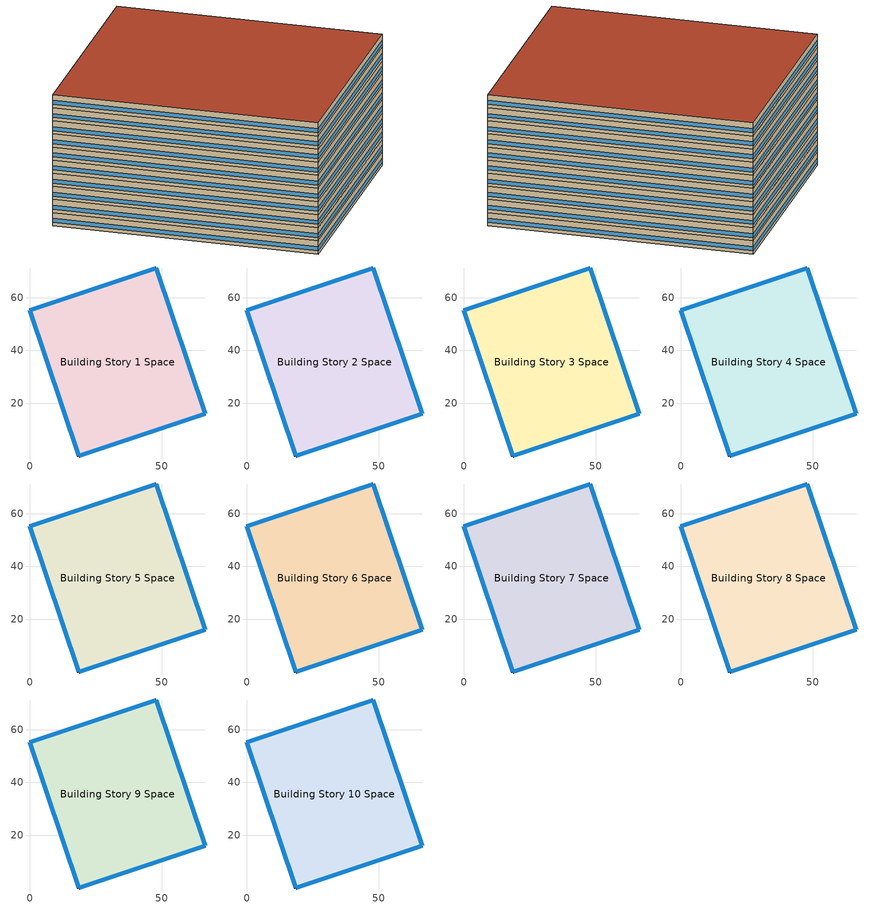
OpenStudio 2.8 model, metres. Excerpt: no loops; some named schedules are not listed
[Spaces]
Building Story 1 Space
 floor ground: 66.46,16.05 18.65,0 0,55.14 47.81,71.19 z0
 wall outside: 18.65,0 66.46,16.05 47.81,71.19 0,55.14 18.65,0 z0:3
 window: 0.01,55.12 18.64,0.02 / 18.67,0.01 66.43,16.04 / 47.78,71.19 0.02,55.15 / 66.45,16.08 47.82,71.17 z0.76:1.66
 ceiling adiabatic (LargeHotel Interior Ceiling): 47.81,71.19 0,55.14 18.65,0 66.46,16.05 z3
Building Story 2 Space
 floor adiabatic (Typical Insulated Carpeted 6in Slab Floor): 66.46,16.05 18.65,0 0,55.14 47.81,71.19 z3
 wall outside: 18.65,0 66.46,16.05 47.81,71.19 0,55.14 18.65,0 z3:6
 window: 47.78,71.19 0.02,55.15 / 66.45,16.08 47.82,71.17 / 0.01,55.12 18.64,0.02 / 18.67,0.01 66.43,16.04 z3.76:4.66
 ceiling adiabatic (LargeHotel Interior Ceiling): 47.81,71.19 0,55.14 18.65,0 66.46,16.05 z6
Building Story 3 Space
 floor adiabatic (Typical Insulated Carpeted 6in Slab Floor): 66.46,16.05 18.65,0 0,55.14 47.81,71.19 z6
 wall outside: 18.65,0 66.46,16.05 47.81,71.19 0,55.14 18.65,0 z6:9
 window: 47.78,71.19 0.02,55.15 / 18.67,0.01 66.43,16.04 / 66.45,16.08 47.82,71.17 / 0.01,55.12 18.64,0.02 z6.76:7.66
 ceiling adiabatic (LargeHotel Interior Ceiling): 47.81,71.19 0,55.14 18.65,0 66.46,16.05 z9
Building Story 4 Space
 floor adiabatic (Typical Insulated Carpeted 6in Slab Floor): 66.46,16.05 18.65,0 0,55.14 47.81,71.19 z9
 wall outside: 18.65,0 66.46,16.05 47.81,71.19 0,55.14 18.65,0 z9:12
 window: 0.01,55.12 18.64,0.02 / 66.45,16.08 47.82,71.17 / 18.67,0.01 66.43,16.04 / 47.78,71.19 0.02,55.15 z9.76:10.66
 ceiling adiabatic (Typical IEAD Roof R-15.87): 47.81,71.19 0,55.14 18.65,0 66.46,16.05 z12
Building Story 5 Space
 floor adiabatic (LargeHotel Interior Floor): 66.46,16.05 18.65,0 0,55.14 47.81,71.19 z12
 wall outside: 18.65,0 66.46,16.05 47.81,71.19 0,55.14 18.65,0 z12:15
 window: 18.67,0.01 66.43,16.04 / 66.45,16.08 47.82,71.17 / 0.01,55.12 18.64,0.02 / 47.78,71.19 0.02,55.15 z12.76:13.66
 ceiling adiabatic (LargeHotel Interior Ceiling): 47.81,71.19 0,55.14 18.65,0 66.46,16.05 z15
Building Story 6 Space
 floor adiabatic (Typical Insulated Carpeted 6in Slab Floor): 66.46,16.05 18.65,0 0,55.14 47.81,71.19 z15
 wall outside: 18.65,0 66.46,16.05 47.81,71.19 0,55.14 18.65,0 z15:18
 window: 18.67,0.01 66.43,16.04 / 47.78,71.19 0.02,55.15 / 66.45,16.08 47.82,71.17 / 0.01,55.12 18.64,0.02 z15.76:16.66
 ceiling adiabatic (LargeHotel Interior Ceiling): 47.81,71.19 0,55.14 18.65,0 66.46,16.05 z18
Building Story 7 Space
 floor adiabatic (Typical Insulated Carpeted 6in Slab Floor): 66.46,16.05 18.65,0 0,55.14 47.81,71.19 z18
 wall outside: 18.65,0 66.46,16.05 47.81,71.19 0,55.14 18.65,0 z18:21
 window: 47.78,71.19 0.02,55.15 / 18.67,0.01 66.43,16.04 / 0.01,55.12 18.64,0.02 / 66.45,16.08 47.82,71.17 z18.76:19.66
 ceiling adiabatic (Typical IEAD Roof R-15.87): 47.81,71.19 0,55.14 18.65,0 66.46,16.05 z21
Building Story 8 Space
 floor adiabatic (LargeHotel Interior Floor): 66.46,16.05 18.65,0 0,55.14 47.81,71.19 z21
 wall outside: 18.65,0 66.46,16.05 47.81,71.19 0,55.14 18.65,0 z21:24
 window: 47.78,71.19 0.02,55.15 / 0.01,55.12 18.64,0.02 / 66.45,16.08 47.82,71.17 / 18.67,0.01 66.43,16.04 z21.76:22.66
 roof outside: 47.81,71.19 0,55.14 18.65,0 66.46,16.05 z24
Building Story 9 Space
 floor adiabatic (LargeHotel Interior Floor): 66.46,16.05 18.65,0 0,55.14 47.81,71.19 z24
 wall outside: 18.65,0 66.46,16.05 47.81,71.19 0,55.14 18.65,0 z24:27
 window: 0.01,55.12 18.64,0.02 / 66.45,16.08 47.82,71.17 / 47.78,71.19 0.02,55.15 / 18.67,0.01 66.43,16.04 z24.76:25.66
 ceiling adiabatic (Typical IEAD Roof R-15.87): 47.81,71.19 0,55.14 18.65,0 66.46,16.05 z27
Building Story 10 Space
 floor adiabatic (LargeHotel Interior Floor): 66.46,16.05 18.65,0 0,55.14 47.81,71.19 z27
 wall outside: 18.65,0 66.46,16.05 47.81,71.19 0,55.14 18.65,0 z27:30
 window: 0.01,55.12 18.64,0.02 / 18.67,0.01 66.43,16.04 / 47.78,71.19 0.02,55.15 / 66.45,16.08 47.82,71.17 z27.76:28.66
 roof outside: 47.81,71.19 0,55.14 18.65,0 66.46,16.05 z30
shading: 18.65,0 66.46,16.05 / 66.46,16.05 47.81,71.19 / 47.81,71.19 0,55.14 / 0,55.14 18.65,0 z0:24; 47.81,71.19 0,55.14 18.65,0 66.46,16.05 z24; 66.46,16.05 18.65,0 0,55.14 47.81,71.19 z0
[Site]
Buffalo Niagara Intl Ap_NY_USA: Latitude {deg}=42.8197; Longitude {deg}=-78.8497; Time Zone {hr}=-5; Elevation {m}=215; Terrain=City
[Site:WaterMainsTemperature]
Calculation Method=Correlation; Annual Average Outdoor Air Temperature {C}=8.96667; Maximum Difference In Monthly Average Outdoor Air Temperatures {deltaC}=26.2
[SizingPeriod:DesignDay] Barometric Pressure {Pa}=98769; Sky Clearness=0; Rain Indicator=0; Snow Indicator=0; Day of Month=21; Daylight Saving Time Indicator=0; Humidity Indicating Type=Wetbulb; Dry-Bulb Temperature Range Modifier Type=DefaultMultipliers
Name | Maximum Dry-Bulb Temperature {C} | Daily Dry-Bulb Temperature Range {deltaC} | Humidity Indicating Conditions at Maximum Dry-Bulb | Wind Speed {m/s} | Wind Direction {deg} | Month | Day Type | Solar Model Indicator | ASHRAE Taub | ASHRAE Taud
Buffalo Niagara Intl Ap Ann Clg .4% Condns WB=>MDB | 27.8 | 9.3 | 23.8 | 5.7 | 240 | 7 | SummerDesignDay | ASHRAETau | 0.462 | 2.001
Buffalo Niagara Intl Ap Ann Htg 99.6% Condns DB | -16.3 | 0 | -16.3 | 5.1 | 270 | 1 | WinterDesignDay | ASHRAEClearSky
Buffalo Niagara Intl Ap Ann Clg .4% Condns DB=>MWB | 30.3 | 9.3 | 21.8 | 5.7 | 240 | 7 | SummerDesignDay | ASHRAETau | 0.462 | 2.001
[ClimateZones]
Climate Zone Institution Name 1=ASHRAE; Climate Zone Document Name 1=ANSI/ASHRAE Standard 169; Climate Zone Document Year 1=2006; Climate Zone Value 1=6A
[Site:GroundTemperature:BuildingSurface]
19.74, 19.69, 19.85, 20.06, 20.27, 20.46, 20.61, 20.65, 20.6, 20.38, 20.19, 19.9
[Building]
Hotel 1: Nominal Floor to Floor Height {m}=3; Default Construction Set=Res 90.1-2004 - LrgHotel - ASHRAE 169-2013-6A; Standards Number of Stories=10; Standards Number of Above Ground Stories=10; Standards Building Type=LargeHotel
[DefaultConstructionSet]
Res 90.1-2004 - LrgHotel - ASHRAE 169-2013-6A: Default Exterior Surface Constructions=Default Surface Constructions 1; Default Interior Surface Constructions=Default Surface Constructions 2; Default Ground Contact Surface Constructions=Default Surface Constructions 3; Default Exterior SubSurface Constructions=Default Sub Surface Constructions 1; Default Interior SubSurface Constructions=Default Sub Surface Constructions 2; Interior Partition Construction=Typical Interior Partition
[DefaultSurfaceConstructions]
Name | Floor Construction | Wall Construction | Roof Ceiling Construction
Default Surface Constructions 1 | Typical Insulated Exterior Mass Floor R-11.49 | Typical Insulated Exterior Mass Wall R-9.62 | Typical IEAD Roof R-15.87
Default Surface Constructions 2 | LargeHotel Interior Floor | LargeHotel Interior Wall | LargeHotel Interior Ceiling
Default Surface Constructions 3 | Typical Insulated Carpeted 6in Slab Floor | Typical Insulated Basement Mass Wall
[Construction]
Typical Insulated Exterior Mass Floor R-11.49: Typical Insulation R-8.93, 4 in. Normalweight Concrete Floor, Typical Carpet Pad
Typical Insulated Exterior Mass Wall R-9.62: 1IN Stucco, 8IN CONCRETE HW RefBldg, Typical Insulation R-7.23, 1/2IN Gypsum
Typical IEAD Roof R-15.87: Roof Membrane, Typical Insulation R-14.76, Metal Roof Surface
LargeHotel Interior Floor: Nonres_Floor_Insulation, 100mm Normalweight concrete floor, CP02 CARPET PAD
LargeHotel Interior Wall: G01 13mm gypsum board, G01 13mm gypsum board
LargeHotel Interior Ceiling: CP02 CARPET PAD, 100mm Normalweight concrete floor, Nonres_Floor_Insulation
Typical Insulated Carpeted 6in Slab Floor: 6 in. Normalweight Concrete Floor, Typical Carpet Pad
Typical Insulated Basement Mass Wall: 8 in. Concrete Block Basement Wall
U 0.57 SHGC 0.49 Dbl Blue 6mm/6mm Air: BLUE 6MM, AIR 6MM, CLEAR 6MM
Typical Insulated Metal Door R-1.43: F08 Metal surface, Typical Insulation R-0.58
Typical Overhead Door R-2.0: Typical Insulation R-1.15
U 1.17 SHGC 0.49 Simple Glazing Skylight U-1.17 SHGC 0.0: U 1.17 SHGC 0.49 Simple Glazing U-1.17 SHGC 0.0
Typical Interior Window: Clear 3mm
Typical Interior Door; Typical Interior Partition: G05 25mm wood
[Material:NoMass] Roughness=Smooth; Thermal Absorptance=0.9; Solar Absorptance=0.7
Name | Thermal Resistance {m2-K/W} | Visible Absorptance
Typical Insulation R-8.93 | 1.57183 | 0.7
Typical Carpet Pad; CP02 CARPET PAD | 0.21648 | 0.8
Typical Insulation R-7.23 | 1.27273 | 0.7
Typical Insulation R-14.76 | 2.59864 | 0.7
Nonres_Floor_Insulation | 2.88292 | 0.7
Typical Insulation R-0.58 | 0.101875 | 0.7
Typical Insulation R-1.15 | 0.202527 | 0.7
[Material]
Name | Roughness | Thickness {m} | Conductivity {W/m-K} | Density {kg/m3} | Specific Heat {J/kg-K} | Thermal Absorptance | Solar Absorptance | Visible Absorptance
4 in. Normalweight Concrete Floor | MediumRough | 0.1016 | 2.31 | 2322 | 832 | 0.9 | 0.7 | 0.7
1IN Stucco | Smooth | 0.0253 | 0.6918 | 1858 | 837 | 0.9 | 0.7 | 0.92
8IN CONCRETE HW RefBldg | Rough | 0.2032 | 1.311 | 2240 | 836.8 | 0.9 | 0.7 | 0.7
1/2IN Gypsum | Smooth | 0.0127 | 0.16 | 784.9 | 830 | 0.9 | 0.4 | 0.4
Roof Membrane | VeryRough | 0.0095 | 0.16 | 1121.29 | 1460 | 0.9 | 0.7 | 0.7
Metal Roof Surface; F08 Metal surface | Smooth | 0.0008 | 45.28 | 7824 | 500 | 0.9 | 0.7 | 0.7
100mm Normalweight concrete floor | MediumRough | 0.1016 | 2.31045 | 2322 | 832.557 |  | 0 | 0
G01 13mm gypsum board | Smooth | 0.0127 | 0.160031 | 800.001 | 1090.73 | 0.9 | 0.7 | 0.5
6 in. Normalweight Concrete Floor | MediumRough | 0.1524 | 2.31 | 2322 | 832 | 0.9 | 0.7 | 0.7
8 in. Concrete Block Basement Wall | MediumRough | 0.2032 | 1.326 | 1842 | 912 | 0.9 | 0.7 | 0.7
G05 25mm wood | MediumSmooth | 0.0254 | 0.15 | 608 | 1630 | 0.9 | 0.5 | 0.5
[DefaultSubSurfaceConstructions]
Name | Fixed Window Construction | Operable Window Construction | Door Construction | Glass Door Construction | Overhead Door Construction | Skylight Construction | Tubular Daylight Dome Construction | Tubular Daylight Diffuser Construction
Default Sub Surface Constructions 1 | U 0.57 SHGC 0.49 Dbl Blue 6mm/6mm Air | U 0.57 SHGC 0.49 Dbl Blue 6mm/6mm Air | Typical Insulated Metal Door R-1.43 | U 0.57 SHGC 0.49 Dbl Blue 6mm/6mm Air | Typical Overhead Door R-2.0 | U 1.17 SHGC 0.49 Simple Glazing Skylight U-1.17 SHGC 0.0 | Typical Interior Window | Typical Interior Window
Default Sub Surface Constructions 2 | Typical Interior Window | Typical Interior Window | Typical Interior Door
[WindowMaterial:Glazing] Optical Data Type=SpectralAverage; Infrared Transmittance at Normal Incidence=0; Front Side Infrared Hemispherical Emissivity=0.84; Back Side Infrared Hemispherical Emissivity=0.84; Conductivity {W/m-K}=0.9; Dirt Correction Factor for Solar and Visible Transmittance=1; Solar Diffusing=No
Name | Thickness {m} | Solar Transmittance at Normal Incidence | Front Side Solar Reflectance at Normal Incidence | Back Side Solar Reflectance at Normal Incidence | Visible Transmittance at Normal Incidence | Front Side Visible Reflectance at Normal Incidence | Back Side Visible Reflectance at Normal Incidence
BLUE 6MM | 0.006 | 0.48 | 0.05 | 0.05 | 0.57 | 0.06 | 0.06
CLEAR 6MM | 0.006 | 0.775 | 0.071 | 0.071 | 0.881 | 0.08 | 0.08
Clear 3mm | 0.003 | 0.837 | 0.075 | 0.075 | 0.898 | 0.081 | 0.081
[WindowMaterial:Gas]
AIR 6MM: Gas Type=Air; Thickness {m}=0.0063
[WindowMaterial:SimpleGlazingSystem]
U 1.17 SHGC 0.49 Simple Glazing U-1.17 SHGC 0.0: U-Factor {W/m2-K}=6.64357; Solar Heat Gain Coefficient=0.49; Visible Transmittance=0.38
[People:Definition] Number of People Calculation Method=People/Area; Fraction Radiant=0.3
Name | People per Space Floor Area {person/m2}
LargeHotel Cafe People Definition; LargeHotel Banquet People Definition | 0.721182
LargeHotel Corridor People Definition | 0.0107639
LargeHotel Lobby People Definition | 0.322917
LargeHotel GuestRoom People Definition | 0.0384272
LargeHotel Kitchen People Definition | 0.0538196
LargeHotel Laundry People Definition | 0.0430556
LargeHotel Retail People Definition | 0.161459
LargeHotel Storage People Definition | 0.0215278
[Lights:Definition] Design Level Calculation Method=Watts/Area; Fraction Radiant=0.7; Fraction Visible=0.2
Name | Watts per Space Floor Area {W/m2}
LargeHotel Cafe Lights Definition; LargeHotel Banquet Lights Definition | 13.9931
LargeHotel Corridor Lights Definition | 5.38196
LargeHotel Lobby Lights Definition; LargeHotel GuestRoom Lights Definition | 11.8403
LargeHotel Kitchen Lights Definition | 12.9167
LargeHotel Laundry Lights Definition | 6.45835
LargeHotel Mechanical Lights Definition; LargeHotel Retail Lights Definition | 16.1459
LargeHotel Storage Lights Definition | 8.61113
[ElectricEquipment:Definition] Design Level Calculation Method=Watts/Area
Name | Watts per Space Floor Area {W/m2} | Fraction Radiant | Fraction Latent | Fraction Lost
LargeHotel Cafe Elec Equip Definition; LargeHotel Mechanical Elec Equip Definition | 5.38196 | 0.5
LargeHotel Banquet Elec Equip Definition | 67.8234 | 0.5
LargeHotel Lobby Elec Equip Definition | 8.07293 | 0.5
LargeHotel GuestRoom Elec Equip Definition | 6.74897 | 0.5
LargeHotel Kitchen Elec Equip Definition | 508.057 | 0.5 | 0.2 | 0.1
LargeHotel Laundry Elec Equip Definition | 61.6772 | 0.5
LargeHotel Retail Elec Equip Definition | 10.7639 | 0.5
LargeHotel Storage Elec Equip Definition | 2.69098 | 0.5
Elevator Fan 1 - pre-normalized value was 75 W. | 0.0254408 | 0.5
Elevator Lift Motor 1 - pre-normalized value was 20370 W. | 6.93512 | 0 |  | 1
Elevator Lights 1 - pre-normalized value was 89 W. | 0.0302866 | 0.5
[DesignSpecification:OutdoorAir] Outdoor Air Method=Sum
Name | Outdoor Air Flow per Person {m3/s-person} | Outdoor Air Flow per Floor Area {m3/s-m2} | Outdoor Air Flow Rate {m3/s} | Outdoor Air Flow Air Changes per Hour {1/hr}
Blended OA | 0 | 0.0032085 | 0 | 0
Blended OA 1 | 0 | 0.0047087 | 0 | 0
Blended OA 2 | 0 | 0.00214866 | 0 | 0
Blended OA 3; Blended OA 4 | 0 | 0.000254 | 0 | 0
Blended OA 5 | 0.00700775 | 8.922e-06
Blended OA 6; Blended OA 7; Blended OA 8; Blended OA 9 | 0.00707921
[DefaultScheduleSet]
Story Mid5 Blended Space Type Schedule Set; Story Ground Blended Space Type Schedule Set; Story Mid Blended Space Type Schedule Set; Story Mid2 Blended Space Type Schedule Set; Story Mid3 Blended Space Type Schedule Set; Story Mid4 Blended Space Type Schedule Set; Story Mid6 Blended Space Type Schedule Set; Story Mid7 Blended Space Type Schedule Set; Story Mid8 Blended Space Type Schedule Set; Story Top Blended Space Type Schedule Set
[GasEquipment:Definition] Design Level Calculation Method=Watts/Area
Name | Watts per Space Floor Area {W/m2} | Fraction Latent | Fraction Radiant | Fraction Lost
LargeHotel Kitchen Gas Equip Definition | 2419.57 | 0.1 | 0.2 | 0.7
LargeHotel Laundry Gas Equip Definition | 536.28 |  | 0.5
[SpaceInfiltration:DesignFlowRate] Schedule=Always On Discrete; Design Flow Rate Calculation Method=Flow/ExteriorArea; Constant Term Coefficient=0; Temperature Term Coefficient=0; Velocity Term Coefficient=0.224; Velocity Squared Term Coefficient=0
Name | Space or SpaceType | Flow per Exterior Surface Area {m3/s-m2}
LargeHotel Banquet A  - Story Ground Infiltration; LargeHotel Banquet C  - Story Ground Infiltration | Story Ground Blended Space Type | 7.40257e-05
LargeHotel Banquet A  - Story Mid Infiltration; LargeHotel Banquet C  - Story Mid Infiltration | Story Mid Blended Space Type | 0.000213646
LargeHotel Banquet A end_a - Story Mid Infiltration; LargeHotel Banquet C end_a - Story Mid Infiltration; LargeHotel Lobby A end_b - Story Mid Infiltration; LargeHotel Lobby C end_b - Story Mid Infiltration | Story Mid Blended Space Type | 3.20196e-05
LargeHotel Banquet B end_a - Story Mid Infiltration; LargeHotel Lobby B end_b - Story Mid Infiltration | Story Mid Blended Space Type | 5.20159e-05
LargeHotel Cafe A  - Story Ground Infiltration; LargeHotel Cafe C  - Story Ground Infiltration | Story Ground Blended Space Type | 7.01632e-05
LargeHotel Cafe A end_a - Story Ground Infiltration; LargeHotel Cafe C end_a - Story Ground Infiltration; LargeHotel Mechanical A end_b - Story Ground Infiltration; LargeHotel Mechanical C end_b - Story Ground Infiltration | Story Ground Blended Space Type | 3.20196e-05
LargeHotel Cafe B end_a - Story Ground Infiltration; LargeHotel Mechanical B end_b - Story Ground Infiltration | Story Ground Blended Space Type | 5.20159e-05
LargeHotel Corridor A  - Story Mid2 Infiltration; LargeHotel Corridor C  - Story Mid2 Infiltration | Story Mid2 Blended Space Type | 1.29568e-05
LargeHotel Corridor A  - Story Mid3 Infiltration; LargeHotel Corridor C  - Story Mid3 Infiltration | Story Mid3 Blended Space Type | 0.000396561
LargeHotel Corridor A  - Story Mid4 Infiltration; LargeHotel Corridor C  - Story Mid4 Infiltration | Story Mid4 Blended Space Type | 0.000396561
LargeHotel Corridor A  - Story Mid5 Infiltration; LargeHotel Corridor C  - Story Mid5 Infiltration | Story Mid5 Blended Space Type | 3.10641e-05
LargeHotel Corridor A end_a - Story Mid3 Infiltration; LargeHotel Corridor A end_b - Story Mid3 Infiltration; LargeHotel Corridor C end_a - Story Mid3 Infiltration; LargeHotel Corridor C end_b - Story Mid3 Infiltration | Story Mid3 Blended Space Type | 3.20196e-05
LargeHotel Corridor A end_a - Story Mid4 Infiltration; LargeHotel Corridor A end_b - Story Mid4 Infiltration; LargeHotel Corridor C end_a - Story Mid4 Infiltration; LargeHotel Corridor C end_b - Story Mid4 Infiltration | Story Mid4 Blended Space Type | 3.20196e-05
LargeHotel Corridor A end_b - Story Mid2 Infiltration; LargeHotel Corridor C end_b - Story Mid2 Infiltration; LargeHotel Lobby A end_a - Story Mid2 Infiltration; LargeHotel Lobby C end_a - Story Mid2 Infiltration | Story Mid2 Blended Space Type | 3.20196e-05
LargeHotel Corridor B  - Story Mid5 Infiltration; LargeHotel GuestRoom B end_a - Story Mid5 Infiltration | Story Mid5 Blended Space Type | 5.20159e-05
LargeHotel Corridor B end_a - Story Mid3 Infiltration; LargeHotel Corridor B end_b - Story Mid3 Infiltration | Story Mid3 Blended Space Type | 5.20159e-05
LargeHotel Corridor B end_a - Story Mid4 Infiltration; LargeHotel Corridor B end_b - Story Mid4 Infiltration | Story Mid4 Blended Space Type | 5.20159e-05
LargeHotel Corridor B end_b - Story Mid2 Infiltration; LargeHotel Lobby B end_a - Story Mid2 Infiltration | Story Mid2 Blended Space Type | 5.20159e-05
LargeHotel GuestRoom A  - Story Mid5 Infiltration; LargeHotel GuestRoom C  - Story Mid5 Infiltration | Story Mid5 Blended Space Type | 0.000397517
LargeHotel GuestRoom A  - Story Mid6 Infiltration; LargeHotel GuestRoom C  - Story Mid6 Infiltration | Story Mid6 Blended Space Type | 0.000396561
LargeHotel GuestRoom A  - Story Mid7 Infiltration; LargeHotel GuestRoom C  - Story Mid7 Infiltration | Story Mid7 Blended Space Type | 0.000396561
LargeHotel GuestRoom A  - Story Mid8 Infiltration; LargeHotel GuestRoom C  - Story Mid8 Infiltration | Story Mid8 Blended Space Type | 0.000396561
LargeHotel GuestRoom A  - Story Top Infiltration; LargeHotel GuestRoom C  - Story Top Infiltration | Story Top Blended Space Type | 9.24086e-05
LargeHotel GuestRoom A end_a - Story Mid5 Infiltration; LargeHotel GuestRoom C end_a - Story Mid5 Infiltration | Story Mid5 Blended Space Type | 3.20196e-05
LargeHotel GuestRoom A end_a - Story Mid6 Infiltration; LargeHotel GuestRoom A end_b - Story Mid6 Infiltration; LargeHotel GuestRoom C end_a - Story Mid6 Infiltration; LargeHotel GuestRoom C end_b - Story Mid6 Infiltration | Story Mid6 Blended Space Type | 3.20196e-05
LargeHotel GuestRoom A end_a - Story Mid7 Infiltration; LargeHotel GuestRoom A end_b - Story Mid7 Infiltration; LargeHotel GuestRoom C end_a - Story Mid7 Infiltration; LargeHotel GuestRoom C end_b - Story Mid7 Infiltration | Story Mid7 Blended Space Type | 3.20196e-05
LargeHotel GuestRoom A end_a - Story Mid8 Infiltration; LargeHotel GuestRoom A end_b - Story Mid8 Infiltration; LargeHotel GuestRoom C end_a - Story Mid8 Infiltration; LargeHotel GuestRoom C end_b - Story Mid8 Infiltration | Story Mid8 Blended Space Type | 3.20196e-05
LargeHotel GuestRoom A end_a - Story Top Infiltration; LargeHotel GuestRoom A end_b - Story Top Infiltration; LargeHotel GuestRoom C end_a - Story Top Infiltration; LargeHotel GuestRoom C end_b - Story Top Infiltration | Story Top Blended Space Type | 7.46136e-06
LargeHotel GuestRoom B end_a - Story Mid6 Infiltration; LargeHotel GuestRoom B end_b - Story Mid6 Infiltration | Story Mid6 Blended Space Type | 5.20159e-05
LargeHotel GuestRoom B end_a - Story Mid7 Infiltration; LargeHotel GuestRoom B end_b - Story Mid7 Infiltration | Story Mid7 Blended Space Type | 5.20159e-05
LargeHotel GuestRoom B end_a - Story Mid8 Infiltration; LargeHotel GuestRoom B end_b - Story Mid8 Infiltration | Story Mid8 Blended Space Type | 5.20159e-05
LargeHotel GuestRoom B end_a - Story Top Infiltration; LargeHotel GuestRoom B end_b - Story Top Infiltration | Story Top Blended Space Type | 1.2121e-05
LargeHotel Kitchen A  - Story Ground Infiltration; LargeHotel Kitchen C  - Story Ground Infiltration | Story Ground Blended Space Type | 4.72394e-05
LargeHotel Laundry A  - Story Ground Infiltration; LargeHotel Laundry C  - Story Ground Infiltration | Story Ground Blended Space Type | 3.58189e-05
LargeHotel Lobby A  - Story Mid Infiltration; LargeHotel Lobby C  - Story Mid Infiltration | Story Mid Blended Space Type | 0.000182915
LargeHotel Lobby A  - Story Mid2 Infiltration; LargeHotel Lobby C  - Story Mid2 Infiltration | Story Mid2 Blended Space Type | 0.000383604
LargeHotel Mechanical A  - Story Ground Infiltration; LargeHotel Mechanical C  - Story Ground Infiltration | Story Ground Blended Space Type | 5.92618e-05
LargeHotel Retail A  - Story Ground Infiltration; LargeHotel Retail C  - Story Ground Infiltration | Story Ground Blended Space Type | 6.64466e-05
LargeHotel Storage A  - Story Ground Infiltration; LargeHotel Storage C  - Story Ground Infiltration | Story Ground Blended Space Type | 4.36056e-05
[ElectricEquipment]
Name | Electric Equipment Definition | Space or SpaceType | Schedule | Multiplier
13 Elevator Lift Motors | Elevator Lift Motor 1 - pre-normalized value was 20370 W. | Story Ground Blended Space Type | Elevator Schedule 1 | 13
13 Elevator Fans | Elevator Fan 1 - pre-normalized value was 75 W. | Story Ground Blended Space Type | Elevator Schedule 3 | 13
13 Elevator Lights | Elevator Lights 1 - pre-normalized value was 89 W. | Story Ground Blended Space Type | Elevator Schedule 2 | 13
LargeHotel Storage Elec Equip 1 | LargeHotel Storage Elec Equip Definition | Story Ground Blended Space Type | HotelLarge BASEMENT_EQUIP_SCH | 0.101744
LargeHotel Kitchen Elec Equip 1 | LargeHotel Kitchen Elec Equip Definition | Story Ground Blended Space Type | HotelLarge Kitchen_Elec_Equip_SCH | 0.110223
LargeHotel Laundry Elec Equip 1 | LargeHotel Laundry Elec Equip Definition | Story Ground Blended Space Type | HotelLarge BLDG_EQUIP_SCH | 0.0835756
LargeHotel Cafe Elec Equip 1 | LargeHotel Cafe Elec Equip Definition | Story Ground Blended Space Type | HotelLarge BLDG_EQUIP_SCH | 0.201066
LargeHotel Retail Elec Equip 1 | LargeHotel Retail Elec Equip Definition | Story Ground Blended Space Type | HotelLarge BLDG_EQUIP_SCH | 0.155039
LargeHotel Mechanical Elec Equip 1 | LargeHotel Mechanical Elec Equip Definition | Story Ground Blended Space Type | HotelLarge BASEMENT_EQUIP_SCH | 0.17563
LargeHotel Banquet Elec Equip 1 | LargeHotel Banquet Elec Equip Definition | Story Ground Blended Space Type | HotelLarge Kitchen_Elec_Equip_SCH | 0.172723
LargeHotel Lobby Elec Equip 1 | LargeHotel Lobby Elec Equip Definition | Story Mid Blended Space Type | HotelLarge BLDG_EQUIP_SCH | 0.464147
LargeHotel Banquet Elec Equip 2 | LargeHotel Banquet Elec Equip Definition | Story Mid Blended Space Type | HotelLarge Kitchen_Elec_Equip_SCH | 0.535853
LargeHotel Lobby Elec Equip 2 | LargeHotel Lobby Elec Equip Definition | Story Mid2 Blended Space Type | HotelLarge BLDG_EQUIP_SCH | 0.932413
LargeHotel GuestRoom Elec Equip 1 | LargeHotel GuestRoom Elec Equip Definition | Story Mid5 Blended Space Type | HotelLarge GuestRoom_Eqp_Sch_Base | 0.964874
LargeHotel GuestRoom Elec Equip 2 | LargeHotel GuestRoom Elec Equip Definition | Story Mid6 Blended Space Type | HotelLarge GuestRoom_Eqp_Sch_Base | 1
LargeHotel GuestRoom Elec Equip 3 | LargeHotel GuestRoom Elec Equip Definition | Story Mid7 Blended Space Type | HotelLarge GuestRoom_Eqp_Sch_Base | 1
LargeHotel GuestRoom Elec Equip 4 | LargeHotel GuestRoom Elec Equip Definition | Story Mid8 Blended Space Type | HotelLarge GuestRoom_Eqp_Sch_Base | 1
LargeHotel GuestRoom Elec Equip 5 | LargeHotel GuestRoom Elec Equip Definition | Story Top Blended Space Type | HotelLarge GuestRoom_Eqp_Sch_Base | 1
[Exterior:Lights:Definition]
Name | Design Level {W}
Parking Areas and Drives Def (W/ft^2) | 0.15
Building Facades Def (W/ft^2) | 0.2
Main Entries Def (W/ft) | 30
Other Doors Def (W/ft) | 20
Entry Canopies Def (W/ft^2) | 1.25
[Exterior:Lights] Control Option=AstronomicalClock
Name | Exterior Lights Definition | Schedule | Multiplier
Parking Areas and Drives | Parking Areas and Drives Def (W/ft^2) | Always On Discrete | 227289
Building Facades | Building Facades Def (W/ft^2) | Schedule Ruleset 1 | 9605.68
Main Entries | Main Entries Def (W/ft) | Always On Discrete | 50.5856
Other Doors | Other Doors Def (W/ft) | Always On Discrete | 28.7073
Entry Canopies | Entry Canopies Def (W/ft^2) | Always On Discrete | 1620
[ThermostatSetpoint:DualSetpoint] Heating Setpoint Temperature Schedule=HotelLarge HTGSETP_SCH; Cooling Setpoint Temperature Schedule=HotelLarge CLGSETP_SCH
Story Mid5 Blended Space Type Thermostat; Story Ground Blended Space Type Thermostat; Story Mid Blended Space Type Thermostat; Story Mid2 Blended Space Type Thermostat; Story Mid3 Blended Space Type Thermostat; Story Mid4 Blended Space Type Thermostat; Story Mid6 Blended Space Type Thermostat; Story Mid7 Blended Space Type Thermostat; Story Mid8 Blended Space Type Thermostat; Story Top Blended Space Type Thermostat
[People] Activity Level Schedule=HotelLarge ACTIVITY_SCH; Work Efficiency Schedule=Work Efficiency Schedule; Clothing Insulation Schedule=Clothing Schedule; Air Velocity Schedule=Air Velocity Schedule
Name | People Definition | Space or SpaceType | Number of People Schedule | Multiplier
LargeHotel Storage People 1 | LargeHotel Storage People Definition | Story Ground Blended Space Type | HotelLarge BLDG_OCC_SCH | 0.101744
LargeHotel Kitchen People 1 | LargeHotel Kitchen People Definition | Story Ground Blended Space Type | HotelLarge BLDG_OCC_SCH | 0.110223
LargeHotel Laundry People 1 | LargeHotel Laundry People Definition | Story Ground Blended Space Type | HotelLarge LaundryRoom_Occ_Sch | 0.0835756
LargeHotel Cafe People 1 | LargeHotel Cafe People Definition | Story Ground Blended Space Type | HotelLarge BLDG_OCC_SCH | 0.201066
LargeHotel Retail People 1 | LargeHotel Retail People Definition | Story Ground Blended Space Type | HotelLarge BLDG_OCC_SCH | 0.155039
LargeHotel Banquet People 1 | LargeHotel Banquet People Definition | Story Ground Blended Space Type | HotelLarge MeetingRoom_Occ_Sch | 0.172723
LargeHotel Lobby People 1 | LargeHotel Lobby People Definition | Story Mid Blended Space Type | HotelLarge BLDG_OCC_SCH | 0.464147
LargeHotel Banquet People 2 | LargeHotel Banquet People Definition | Story Mid Blended Space Type | HotelLarge MeetingRoom_Occ_Sch | 0.535853
LargeHotel Lobby People 2 | LargeHotel Lobby People Definition | Story Mid2 Blended Space Type | HotelLarge BLDG_OCC_SCH | 0.932413
LargeHotel Corridor People 1 | LargeHotel Corridor People Definition | Story Mid2 Blended Space Type | HotelLarge BLDG_OCC_SCH | 0.0675872
LargeHotel Corridor People 2 | LargeHotel Corridor People Definition | Story Mid3 Blended Space Type | HotelLarge BLDG_OCC_SCH | 1
LargeHotel Corridor People 3 | LargeHotel Corridor People Definition | Story Mid4 Blended Space Type | HotelLarge BLDG_OCC_SCH | 1
LargeHotel GuestRoom People 1 | LargeHotel GuestRoom People Definition | Story Mid5 Blended Space Type | HotelLarge GuestRoom_Occ_Sch | 0.964874
LargeHotel Corridor People 4 | LargeHotel Corridor People Definition | Story Mid5 Blended Space Type | HotelLarge BLDG_OCC_SCH | 0.035126
LargeHotel GuestRoom People 2 | LargeHotel GuestRoom People Definition | Story Mid6 Blended Space Type | HotelLarge GuestRoom_Occ_Sch | 1
LargeHotel GuestRoom People 3 | LargeHotel GuestRoom People Definition | Story Mid7 Blended Space Type | HotelLarge GuestRoom_Occ_Sch | 1
LargeHotel GuestRoom People 4 | LargeHotel GuestRoom People Definition | Story Mid8 Blended Space Type | HotelLarge GuestRoom_Occ_Sch | 1
LargeHotel GuestRoom People 5 | LargeHotel GuestRoom People Definition | Story Top Blended Space Type | HotelLarge GuestRoom_Occ_Sch | 1
[Lights] Fraction Replaceable=1
Name | Lights Definition | Space or SpaceType | Schedule | Multiplier
LargeHotel Storage Lights 1 | LargeHotel Storage Lights Definition | Story Ground Blended Space Type | HotelLarge BLDG_LIGHT_STORAGE_SCH | 0.101744
LargeHotel Kitchen Lights 1 | LargeHotel Kitchen Lights Definition | Story Ground Blended Space Type | HotelLarge BLDG_LIGHT_SCH | 0.110223
LargeHotel Laundry Lights 1 | LargeHotel Laundry Lights Definition | Story Ground Blended Space Type | HotelLarge BLDG_LIGHT_SCH | 0.0835756
LargeHotel Cafe Lights 1 | LargeHotel Cafe Lights Definition | Story Ground Blended Space Type | HotelLarge BLDG_LIGHT_SCH | 0.201066
LargeHotel Retail Lights 1 | LargeHotel Retail Lights Definition | Story Ground Blended Space Type | HotelLarge BLDG_LIGHT_SCH | 0.155039
LargeHotel Mechanical Lights 1 | LargeHotel Mechanical Lights Definition | Story Ground Blended Space Type | HotelLarge BLDG_LIGHT_SCH | 0.17563
LargeHotel Banquet Lights 1 | LargeHotel Banquet Lights Definition | Story Ground Blended Space Type | HotelLarge BLDG_LIGHT_SCH | 0.172723
LargeHotel Lobby Lights 1 | LargeHotel Lobby Lights Definition | Story Mid Blended Space Type | HotelLarge BLDG_LIGHT_SCH | 0.464147
LargeHotel Banquet Lights 2 | LargeHotel Banquet Lights Definition | Story Mid Blended Space Type | HotelLarge BLDG_LIGHT_SCH | 0.535853
LargeHotel Lobby Lights 2 | LargeHotel Lobby Lights Definition | Story Mid2 Blended Space Type | HotelLarge BLDG_LIGHT_SCH | 0.932413
LargeHotel Corridor Lights 1 | LargeHotel Corridor Lights Definition | Story Mid2 Blended Space Type | HotelLarge BLDG_LIGHT_CORRIDOR_SCH | 0.0675872
LargeHotel Corridor Lights 2 | LargeHotel Corridor Lights Definition | Story Mid3 Blended Space Type | HotelLarge BLDG_LIGHT_CORRIDOR_SCH | 1
LargeHotel Corridor Lights 3 | LargeHotel Corridor Lights Definition | Story Mid4 Blended Space Type | HotelLarge BLDG_LIGHT_CORRIDOR_SCH | 1
LargeHotel GuestRoom Lights 1 | LargeHotel GuestRoom Lights Definition | Story Mid5 Blended Space Type | HotelLarge BLDG_LIGHT_GUESTROOM_SCH | 0.964874
LargeHotel Corridor Lights 4 | LargeHotel Corridor Lights Definition | Story Mid5 Blended Space Type | HotelLarge BLDG_LIGHT_CORRIDOR_SCH | 0.035126
LargeHotel GuestRoom Lights 2 | LargeHotel GuestRoom Lights Definition | Story Mid6 Blended Space Type | HotelLarge BLDG_LIGHT_GUESTROOM_SCH | 1
LargeHotel GuestRoom Lights 3 | LargeHotel GuestRoom Lights Definition | Story Mid7 Blended Space Type | HotelLarge BLDG_LIGHT_GUESTROOM_SCH | 1
LargeHotel GuestRoom Lights 4 | LargeHotel GuestRoom Lights Definition | Story Mid8 Blended Space Type | HotelLarge BLDG_LIGHT_GUESTROOM_SCH | 1
LargeHotel GuestRoom Lights 5 | LargeHotel GuestRoom Lights Definition | Story Top Blended Space Type | HotelLarge BLDG_LIGHT_GUESTROOM_SCH | 1
[GasEquipment] Space or SpaceType=Story Ground Blended Space Type
Name | Gas Equipment Definition | Schedule | Multiplier
LargeHotel Kitchen Gas Equip 1 | LargeHotel Kitchen Gas Equip Definition | HotelLarge Kitchen_Gas_Equip_SCH | 0.110223
LargeHotel Laundry Gas Equip 1 | LargeHotel Laundry Gas Equip Definition | HotelLarge BLDG_EQUIP_SCH | 0.0835756
[SpaceType] Standards Building Type=LargeHotel
Name | Default Schedule Set | Design Specification Outdoor Air Object | Standards Space Type
Story Ground Blended Space Type | Story Ground Blended Space Type Schedule Set | Blended OA | Cafe
Story Mid Blended Space Type | Story Mid Blended Space Type Schedule Set | Blended OA 1 | Banquet
Story Mid2 Blended Space Type | Story Mid2 Blended Space Type Schedule Set | Blended OA 2 | Lobby
Story Mid3 Blended Space Type | Story Mid3 Blended Space Type Schedule Set | Blended OA 3 | Corridor
Story Mid4 Blended Space Type | Story Mid4 Blended Space Type Schedule Set | Blended OA 4 | Corridor
Story Mid5 Blended Space Type | Story Mid5 Blended Space Type Schedule Set | Blended OA 5 | GuestRoom
Story Mid6 Blended Space Type | Story Mid6 Blended Space Type Schedule Set | Blended OA 6 | GuestRoom
Story Mid7 Blended Space Type | Story Mid7 Blended Space Type Schedule Set | Blended OA 7 | GuestRoom
Story Mid8 Blended Space Type | Story Mid8 Blended Space Type Schedule Set | Blended OA 8 | GuestRoom
Story Top Blended Space Type | Story Top Blended Space Type Schedule Set | Blended OA 9 | GuestRoom
[Space]
Name | Space Type | Building Story | Thermal Zone
Building Story 1 Space | Story Mid Blended Space Type | Building Story 1 | Building Story 1 ThermalZone
Building Story 2 Space | Story Mid3 Blended Space Type | Building Story 2 | Building Story 2 ThermalZone
Building Story 3 Space | Story Mid4 Blended Space Type | Building Story 3 | Building Story 3 ThermalZone
Building Story 4 Space | Story Mid5 Blended Space Type | Building Story 4 | Building Story 4 ThermalZone
Building Story 5 Space | Story Mid6 Blended Space Type | Building Story 5 | Building Story 5 ThermalZone
Building Story 6 Space | Story Ground Blended Space Type | Building Story 6 | Building Story 6 ThermalZone
Building Story 7 Space | Story Mid7 Blended Space Type | Building Story 7 | Building Story 7 ThermalZone
Building Story 8 Space | Story Mid2 Blended Space Type | Building Story 8 | Building Story 8 ThermalZone
Building Story 9 Space | Story Mid8 Blended Space Type | Building Story 9 | Building Story 9 ThermalZone
Building Story 10 Space | Story Top Blended Space Type | Building Story 10 | Building Story 10 ThermalZone
[BuildingStory]
Building Story 1; Building Story 2; Building Story 3; Building Story 4; Building Story 5; Building Story 6; Building Story 7; Building Story 8; Building Story 9; Building Story 10
[ThermalZone] Use Ideal Air Loads=No
Name | Thermostat
Building Story 1 ThermalZone | Story Mid Blended Space Type Thermostat
Building Story 2 ThermalZone | Story Mid3 Blended Space Type Thermostat
Building Story 3 ThermalZone | Story Mid4 Blended Space Type Thermostat
Building Story 4 ThermalZone | Story Mid5 Blended Space Type Thermostat
Building Story 5 ThermalZone | Story Mid6 Blended Space Type Thermostat
Building Story 6 ThermalZone | Story Ground Blended Space Type Thermostat
Building Story 7 ThermalZone | Story Mid7 Blended Space Type Thermostat
Building Story 8 ThermalZone | Story Mid2 Blended Space Type Thermostat
Building Story 9 ThermalZone | Story Mid8 Blended Space Type Thermostat
Building Story 10 ThermalZone | Story Top Blended Space Type Thermostat
[Schedule:Ruleset]
Name | Default Day Schedule | Summer Design Day Schedule | Winter Design Day Schedule
Clothing Schedule | Clothing Schedule Default Winter Clothes
Air Velocity Schedule | Air Velocity Schedule Default
Work Efficiency Schedule | Work Efficiency Schedule Default
HotelLarge BLDG_OCC_SCH | HotelLarge BLDG_OCC_SCH Default | HotelLarge BLDG_OCC_SCH Summer Design Day | HotelLarge BLDG_OCC_SCH Winter Design Day
HotelLarge ACTIVITY_SCH | HotelLarge ACTIVITY_SCH Default | HotelLarge ACTIVITY_SCH Summer Design Day | HotelLarge ACTIVITY_SCH Winter Design Day
HotelLarge BLDG_LIGHT_SCH | HotelLarge BLDG_LIGHT_SCH Default | HotelLarge BLDG_LIGHT_SCH Summer Design Day | HotelLarge BLDG_LIGHT_SCH Winter Design Day
HotelLarge BLDG_EQUIP_SCH | HotelLarge BLDG_EQUIP_SCH Default | HotelLarge BLDG_EQUIP_SCH Summer Design Day | HotelLarge BLDG_EQUIP_SCH Winter Design Day
HotelLarge MeetingRoom_Occ_Sch | HotelLarge MeetingRoom_Occ_Sch Default | HotelLarge MeetingRoom_Occ_Sch Summer Design Day | HotelLarge MeetingRoom_Occ_Sch Winter Design Day
HotelLarge Kitchen_Elec_Equip_SCH | HotelLarge Kitchen_Elec_Equip_SCH Default | HotelLarge Kitchen_Elec_Equip_SCH Summer Design Day | HotelLarge Kitchen_Elec_Equip_SCH Winter Design Day
HotelLarge BLDG_LIGHT_CORRIDOR_SCH | HotelLarge BLDG_LIGHT_CORRIDOR_SCH Default | HotelLarge BLDG_LIGHT_CORRIDOR_SCH Summer Design Day | HotelLarge BLDG_LIGHT_CORRIDOR_SCH Winter Design Day
HotelLarge GuestRoom_Occ_Sch | HotelLarge GuestRoom_Occ_Sch Default | HotelLarge GuestRoom_Occ_Sch Summer Design Day | HotelLarge GuestRoom_Occ_Sch Winter Design Day
HotelLarge BLDG_LIGHT_GUESTROOM_SCH | HotelLarge BLDG_LIGHT_GUESTROOM_SCH Default | HotelLarge BLDG_LIGHT_GUESTROOM_SCH Summer Design Day | HotelLarge BLDG_LIGHT_GUESTROOM_SCH Winter Design Day
HotelLarge GuestRoom_Eqp_Sch_Base | HotelLarge GuestRoom_Eqp_Sch_Base Default | HotelLarge GuestRoom_Eqp_Sch_Base Summer Design Day | HotelLarge GuestRoom_Eqp_Sch_Base Winter Design Day
HotelLarge Kitchen_Gas_Equip_SCH | HotelLarge Kitchen_Gas_Equip_SCH Default | HotelLarge Kitchen_Gas_Equip_SCH Summer Design Day | HotelLarge Kitchen_Gas_Equip_SCH Winter Design Day
HotelLarge LaundryRoom_Occ_Sch | HotelLarge LaundryRoom_Occ_Sch Default | HotelLarge LaundryRoom_Occ_Sch Summer Design Day | HotelLarge LaundryRoom_Occ_Sch Winter Design Day
HotelLarge BASEMENT_EQUIP_SCH | HotelLarge BASEMENT_EQUIP_SCH Default | HotelLarge BASEMENT_EQUIP_SCH Summer Design Day | HotelLarge BASEMENT_EQUIP_SCH Winter Design Day
HotelLarge BLDG_LIGHT_STORAGE_SCH | HotelLarge BLDG_LIGHT_STORAGE_SCH Default | HotelLarge BLDG_LIGHT_STORAGE_SCH Summer Design Day | HotelLarge BLDG_LIGHT_STORAGE_SCH Winter Design Day
Elevator Schedule 1 | 114 space(s) Occ Sch Default 1 | 114 space(s) Occ Sch Summer Design Day 1 | 114 space(s) Occ Sch Winter Design Day 1
Elevator Schedule 2 | 114 space(s) Occ Sch Default 2 | 114 space(s) Occ Sch Summer Design Day 2 | 114 space(s) Occ Sch Winter Design Day 2
Elevator Schedule 3 | 114 space(s) Occ Sch Default 3 | 114 space(s) Occ Sch Summer Design Day 3 | 114 space(s) Occ Sch Winter Design Day 3
Schedule Ruleset 1 | Schedule Day 33
HotelLarge HTGSETP_SCH | HotelLarge HTGSETP_SCH Default | HotelLarge HTGSETP_SCH Summer Design Day | HotelLarge HTGSETP_SCH Winter Design Day
HotelLarge CLGSETP_SCH | HotelLarge CLGSETP_SCH Default | HotelLarge CLGSETP_SCH Summer Design Day | HotelLarge CLGSETP_SCH Winter Design Day
[Schedule:Day]
Clothing Schedule Default Winter Clothes; HotelLarge BLDG_OCC_SCH Summer Design Day; HotelLarge BLDG_LIGHT_SCH Summer Design Day; HotelLarge BLDG_EQUIP_SCH Summer Design Day; HotelLarge MeetingRoom_Occ_Sch Summer Design Day; HotelLarge BLDG_LIGHT_CORRIDOR_SCH Summer Design Day; HotelLarge GuestRoom_Occ_Sch Summer Design Day; HotelLarge BLDG_LIGHT_GUESTROOM_SCH Summer Design Day; HotelLarge GuestRoom_Eqp_Sch_Base Summer Design Day; HotelLarge LaundryRoom_Occ_Sch Summer Design Day; HotelLarge BASEMENT_EQUIP_SCH Summer Design Day; HotelLarge BLDG_LIGHT_STORAGE_SCH Summer Design Day; 114 space(s) Occ Sch Summer Design Day 1; 114 space(s) Occ Sch Winter Design Day 1; 114 space(s) Occ Sch Summer Design Day 2; 114 space(s) Occ Sch Winter Design Day 2; 114 space(s) Occ Sch Summer Design Day 3; 114 space(s) Occ Sch Winter Design Day 3: 24, 0, 1
Clothing Schedule Summer Clothes: 24, 0, 0.5
Air Velocity Schedule Default: 24, 0, 0.2
Work Efficiency Schedule Default; HotelLarge BLDG_OCC_SCH Winter Design Day; HotelLarge BLDG_LIGHT_SCH Winter Design Day; HotelLarge BLDG_EQUIP_SCH Winter Design Day; HotelLarge MeetingRoom_Occ_Sch Winter Design Day; HotelLarge Kitchen_Elec_Equip_SCH Winter Design Day; HotelLarge BLDG_LIGHT_CORRIDOR_SCH Winter Design Day; HotelLarge GuestRoom_Occ_Sch Winter Design Day; HotelLarge BLDG_LIGHT_GUESTROOM_SCH Winter Design Day; HotelLarge GuestRoom_Eqp_Sch_Base Winter Design Day; HotelLarge Kitchen_Gas_Equip_SCH Winter Design Day; HotelLarge LaundryRoom_Occ_Sch Winter Design Day; HotelLarge BASEMENT_EQUIP_SCH Winter Design Day; HotelLarge BLDG_LIGHT_STORAGE_SCH Winter Design Day: 24, 0, 0
HotelLarge BLDG_OCC_SCH Default: 8, 0, 0.7, 11, 0, 0.5, 13, 0, 0.3, 16, 0, 0.2, 17, 0, 0.3, 19, 0, 0.4, 21, 0, 0.6, 24, 0, 0.8
HotelLarge BLDG_OCC_SCH Sat Day: 6, 0, 0.9, 7, 0, 0.7, 9, 0, 0.5, 17, 0, 0.3, 18, 0, 0.5, 21, 0, 0.6, 24, 0, 0.7
HotelLarge BLDG_OCC_SCH Wkdy Day: 6, 0, 0.9, 7, 0, 0.7, 9, 0, 0.4, 15, 0, 0.2, 16, 0, 0.3, 19, 0, 0.5, 21, 0, 0.7, 22, 0, 0.8, 24, 0, 0.9
HotelLarge ACTIVITY_SCH Default; HotelLarge ACTIVITY_SCH Winter Design Day; HotelLarge ACTIVITY_SCH Summer Design Day: 24, 0, 120
HotelLarge BLDG_LIGHT_SCH Default; HotelLarge BLDG_LIGHT_CORRIDOR_SCH Default; HotelLarge BLDG_LIGHT_STORAGE_SCH Default: 2, 0, 0.3, 6, 0, 0.2, 7, 0, 0.3, 9, 0, 0.4, 13, 0, 0.3, 18, 0, 0.2, 19, 0, 0.5, 20, 0, 0.7, 21, 0, 0.8, 22, 0, 0.6, 23, 0, 0.5, 24, 0, 0.3
HotelLarge BLDG_LIGHT_SCH Sat Day; HotelLarge BLDG_LIGHT_CORRIDOR_SCH Sat Day: 2, 0, 0.2, 6, 0, 0.1, 8, 0, 0.3, 10, 0, 0.4, 11, 0, 0.3, 18, 0, 0.25, 19, 0, 0.6, 22, 0, 0.7, 23, 0, 0.6, 24, 0, 0.3
HotelLarge BLDG_LIGHT_SCH Wkdy Day; HotelLarge BLDG_LIGHT_CORRIDOR_SCH Wkdy Day: 1, 0, 0.2, 2, 0, 0.15, 5, 0, 0.1, 6, 0, 0.2, 7, 0, 0.4, 8, 0, 0.5, 10, 0, 0.4, 18, 0, 0.25, 19, 0, 0.6, 20, 0, 0.8, 21, 0, 0.9, 22, 0, 0.8, 23, 0, 0.6, 24, 0, 0.3
HotelLarge BLDG_EQUIP_SCH Default; HotelLarge BASEMENT_EQUIP_SCH Default: 2, 0, 0.4, 6, 0, 0.3, 7, 0, 0.4, 9, 0, 0.5, 13, 0, 0.4, 18, 0, 0.3, 19, 0, 0.6, 20, 0, 0.8, 21, 0, 0.9, 22, 0, 0.7, 23, 0, 0.6, 24, 0, 0.4
HotelLarge BLDG_EQUIP_SCH Sat Day: 2, 0, 0.3, 6, 0, 0.2, 8, 0, 0.4, 10, 0, 0.5, 11, 0, 0.4, 18, 0, 0.35, 19, 0, 0.7, 22, 0, 0.8, 23, 0, 0.7, 24, 0, 0.4
HotelLarge BLDG_EQUIP_SCH Wkdy Day: 1, 0, 0.3, 2, 0, 0.25, 5, 0, 0.2, 6, 0, 0.3, 7, 0, 0.5, 8, 0, 0.6, 10, 0, 0.5, 18, 0, 0.35, 19, 0, 0.7, 20, 0, 0.9, 21, 0, 0.95, 22, 0, 0.9, 23, 0, 0.7, 24, 0, 0.4
HotelLarge MeetingRoom_Occ_Sch Default; HotelLarge MeetingRoom_Occ_Sch Default|Wkdy Day: 7, 0, 0, 8, 0, 0.05, 10, 0, 0.5, 12, 0, 0.2, 13, 0, 0.05, 15, 0, 0.5, 18, 0, 0.2, 20, 0, 0.05, 24, 0, 0
HotelLarge Kitchen_Elec_Equip_SCH Default; HotelLarge Kitchen_Elec_Equip_SCH Default|Sun|Wkdy Day: 6, 0, 0.1, 7, 0, 0.25, 24, 0, 0.3
HotelLarge Kitchen_Elec_Equip_SCH Summer Design Day: 24, 0, 0.3
HotelLarge GuestRoom_Occ_Sch Default: 6, 0, 0.65, 7, 0, 0.5, 9, 0, 0.34, 17, 0, 0.2, 18, 0, 0.34, 19, 0, 0.35, 21, 0, 0.65, 24, 0, 0.5
HotelLarge GuestRoom_Occ_Sch Wkdy Day: 6, 0, 0.65, 7, 0, 0.5, 9, 0, 0.28, 15, 0, 0.13, 16, 0, 0.2, 19, 0, 0.35, 21, 0, 0.5, 22, 0, 0.58, 24, 0, 0.65
HotelLarge BLDG_LIGHT_GUESTROOM_SCH Default: 2, 0, 0.26, 6, 0, 0.11, 8, 0, 0.41, 10, 0, 0.56, 11, 0, 0.41, 18, 0, 0.33, 19, 0, 0.85, 22, 0, 1, 23, 0, 0.85, 24, 0, 0.41
HotelLarge BLDG_LIGHT_GUESTROOM_SCH Wkdy Day: 1, 0, 0.22, 2, 0, 0.17, 5, 0, 0.11, 6, 0, 0.22, 7, 0, 0.44, 8, 0, 0.56, 10, 0, 0.44, 18, 0, 0.28, 19, 0, 0.67, 20, 0, 0.89, 21, 0, 1, 22, 0, 0.89, 23, 0, 0.67, 24, 0, 0.33
HotelLarge GuestRoom_Eqp_Sch_Base Default: 6, 0, 0.2, 7, 0, 0.3, 8, 0, 0.62, 9, 0, 0.9, 10, 0, 0.62, 17, 0, 0.29, 18, 0, 0.43, 19, 0, 0.51, 20, 0, 0.49, 21, 0, 0.66, 22, 0, 0.7, 23, 0, 0.35, 24, 0, 0.2
HotelLarge GuestRoom_Eqp_Sch_Base Wkdy Day: 6, 0, 0.2, 7, 0, 0.62, 8, 0, 0.9, 10, 0, 0.43, 17, 0, 0.26, 19, 0, 0.51, 20, 0, 0.49, 21, 0, 0.66, 22, 0, 0.7, 23, 0, 0.35, 24, 0, 0.2
HotelLarge Kitchen_Gas_Equip_SCH Default: 5, 0, 0.02, 6, 0, 0.05, 7, 0, 0.1, 8, 0, 0.15, 9, 0, 0.2, 10, 0, 0.15, 13, 0, 0.25, 14, 0, 0.2, 15, 0, 0.15, 16, 0, 0.2, 19, 0, 0.3, 21, 0, 0.2, 22, 0, 0.15, 23, 0, 0.1, 24, 0, 0.05
HotelLarge Kitchen_Gas_Equip_SCH Summer Design Day: 24, 0, 0.25
HotelLarge LaundryRoom_Occ_Sch Default: 8, 0, 0, 10, 0, 0.09, 12, 0, 0.18, 13, 0, 0, 16, 0, 0.18, 17, 0, 0.09, 24, 0, 0
114 space(s) Occ Sch Default 1: 5, 0, 0, 6, 0, 0.0636946, 7, 0, 0.0849224, 8, 0, 0.0922654, 9, 0, 0.0636946, 10, 0, 0.061294, 11, 0, 0, 12, 0, 0.0309714, 13, 0, 0.0923951, 14, 0, 0, 15, 0, 0.0299586, 16, 0, 0.0635648, 17, 0, 0.000129759, 18, 0, 0.0307119, 19, 0, 0.0636946, 20, 0, 0.0102373, 21, 0, 0.0322295, 22, 0, 0.0314651, 24, 0, 0
114 space(s) Occ Sch Sunday 1: 5, 0, 0, 6, 0, 0.0114663, 7, 0, 0.00199339, 8, 0, 0.040037, 9, 0, 0.0107018, 10, 0, 0.061294, 11, 0, 0.0522283, 12, 0, 0.0309714, 13, 0, 0.066281, 14, 0, 0, 15, 0, 0.0614237, 16, 0, 0.0259844, 17, 0, 0.0366862, 18, 0, 0.0299474, 19, 0, 0.0751608, 20, 0, 0.0102373, 21, 0, 0.0407621, 24, 0, 0
114 space(s) Occ Sch Saturday 1: 5, 0, 0, 6, 0, 0.0636946, 7, 0, 0.0542217, 8, 0, 0.0922654, 9, 0, 0.0629302, 10, 0, 0.061294, 11, 0, 0, 12, 0, 0.0309714, 13, 0, 0.0923951, 14, 0, 0, 15, 0, 0.0614237, 16, 0, 0.000129759, 17, 0, 0.0628004, 18, 0, 0.00383329, 19, 0, 0.0229325, 20, 0, 0.0102373, 21, 0, 0.0146479, 24, 0, 0
114 space(s) Occ Sch Default 2; 114 space(s) Occ Sch Default 3: 5, 0, 0, 6, 0, 1, 7, 0, 1, 8, 0, 1, 9, 0, 1, 10, 0, 1, 11, 0, 0, 12, 0, 1, 13, 0, 1, 14, 0, 0, 15, 0, 1, 16, 0, 1, 17, 0, 1, 18, 0, 1, 19, 0, 1, 20, 0, 1, 21, 0, 1, 22, 0, 1, 24, 0, 0
114 space(s) Occ Sch Sunday 2; 114 space(s) Occ Sch Sunday 3: 5, 0, 0, 6, 0, 1, 7, 0, 1, 8, 0, 1, 9, 0, 1, 10, 0, 1, 11, 0, 1, 12, 0, 1, 13, 0, 1, 14, 0, 0, 15, 0, 1, 16, 0, 1, 17, 0, 1, 18, 0, 1, 19, 0, 1, 20, 0, 1, 21, 0, 1, 24, 0, 0
114 space(s) Occ Sch Saturday 3: 5, 0, 0, 6, 0, 1, 7, 0, 1, 8, 0, 1, 9, 0, 1, 10, 0, 1, 11, 0, 0, 12, 0, 1, 13, 0, 1, 14, 0, 0, 15, 0, 1, 16, 0, 1, 17, 0, 1, 18, 0, 1, 19, 0, 1, 20, 0, 1, 21, 0, 1, 24, 0, 0
Schedule Day 33: 6, 0, 0, 24, 0, 1
HotelLarge HTGSETP_SCH Default; HotelLarge HTGSETP_SCH Winter Design Day; HotelLarge HTGSETP_SCH Summer Design Day: 24, 0, 21
HotelLarge CLGSETP_SCH Default; HotelLarge CLGSETP_SCH Winter Design Day; HotelLarge CLGSETP_SCH Summer Design Day: 24, 0, 24
[Schedule:Rule] Date Specification Type=DateRange; Start Day=1
Name | Schedule Ruleset | Rule Order | Day Schedule | Start Month | End Month | End Day | Apply Saturday | Apply Monday | Apply Tuesday | Apply Wednesday | Apply Thursday | Apply Friday | Apply Sunday
Schedule Rule 1 | Clothing Schedule | 0 | Clothing Schedule Summer Clothes | 5 | 9 | 30
Schedule Rule 2 | HotelLarge BLDG_OCC_SCH | 1 | HotelLarge BLDG_OCC_SCH Sat Day | 1 | 12 | 31 | Yes
Schedule Rule 3 | HotelLarge BLDG_OCC_SCH | 0 | HotelLarge BLDG_OCC_SCH Wkdy Day | 1 | 12 | 31 |  | Yes | Yes | Yes | Yes | Yes
Schedule Rule 4 | HotelLarge BLDG_LIGHT_SCH | 1 | HotelLarge BLDG_LIGHT_SCH Sat Day | 1 | 12 | 31 | Yes
Schedule Rule 5 | HotelLarge BLDG_LIGHT_SCH | 0 | HotelLarge BLDG_LIGHT_SCH Wkdy Day | 1 | 12 | 31 |  | Yes | Yes | Yes | Yes | Yes
Schedule Rule 6 | HotelLarge BLDG_EQUIP_SCH | 1 | HotelLarge BLDG_EQUIP_SCH Sat Day | 1 | 12 | 31 | Yes
Schedule Rule 7 | HotelLarge BLDG_EQUIP_SCH | 0 | HotelLarge BLDG_EQUIP_SCH Wkdy Day | 1 | 12 | 31 |  | Yes | Yes | Yes | Yes | Yes
Schedule Rule 8 | HotelLarge MeetingRoom_Occ_Sch | 0 | HotelLarge MeetingRoom_Occ_Sch Default|Wkdy Day | 1 | 12 | 31 |  | Yes | Yes | Yes | Yes | Yes
Schedule Rule 9 | HotelLarge Kitchen_Elec_Equip_SCH | 0 | HotelLarge Kitchen_Elec_Equip_SCH Default|Sun|Wkdy Day | 1 | 12 | 31 |  | Yes | Yes | Yes | Yes | Yes | Yes
Schedule Rule 10 | HotelLarge BLDG_LIGHT_CORRIDOR_SCH | 1 | HotelLarge BLDG_LIGHT_CORRIDOR_SCH Sat Day | 1 | 12 | 31 | Yes
Schedule Rule 11 | HotelLarge BLDG_LIGHT_CORRIDOR_SCH | 0 | HotelLarge BLDG_LIGHT_CORRIDOR_SCH Wkdy Day | 1 | 12 | 31 |  | Yes | Yes | Yes | Yes | Yes
Schedule Rule 12 | HotelLarge GuestRoom_Occ_Sch | 0 | HotelLarge GuestRoom_Occ_Sch Wkdy Day | 1 | 12 | 31 |  | Yes | Yes | Yes | Yes | Yes
Schedule Rule 13 | HotelLarge BLDG_LIGHT_GUESTROOM_SCH | 0 | HotelLarge BLDG_LIGHT_GUESTROOM_SCH Wkdy Day | 1 | 12 | 31 |  | Yes | Yes | Yes | Yes | Yes
Schedule Rule 14 | HotelLarge GuestRoom_Eqp_Sch_Base | 0 | HotelLarge GuestRoom_Eqp_Sch_Base Wkdy Day | 1 | 12 | 31 |  | Yes | Yes | Yes | Yes | Yes
Schedule Rule 15 | HotelLarge Kitchen_Gas_Equip_SCH | 0 | HotelLarge Kitchen_Gas_Equip_SCH Default|Sat|Wkdy Day | 1 | 12 | 31 | Yes | Yes | Yes | Yes | Yes | Yes
Schedule Rule 16 | HotelLarge LaundryRoom_Occ_Sch | 0 | HotelLarge LaundryRoom_Occ_Sch Default|Wkdy Day | 1 | 12 | 31 |  | Yes | Yes | Yes | Yes | Yes
Schedule Rule 17 | HotelLarge BASEMENT_EQUIP_SCH | 1 | HotelLarge BASEMENT_EQUIP_SCH Sat Day | 1 | 12 | 31 | Yes
Schedule Rule 18 | HotelLarge BASEMENT_EQUIP_SCH | 0 | HotelLarge BASEMENT_EQUIP_SCH Wkdy Day | 1 | 12 | 31 |  | Yes | Yes | Yes | Yes | Yes
Schedule Rule 19 | HotelLarge BLDG_LIGHT_STORAGE_SCH | 1 | HotelLarge BLDG_LIGHT_STORAGE_SCH Sat Day | 1 | 12 | 31 | Yes
Schedule Rule 20 | HotelLarge BLDG_LIGHT_STORAGE_SCH | 0 | HotelLarge BLDG_LIGHT_STORAGE_SCH Wkdy Day | 1 | 12 | 31 |  | Yes | Yes | Yes | Yes | Yes
114 space(s) Occ Sch Sunday Rule 1 | Elevator Schedule 1 | 0 | 114 space(s) Occ Sch Sunday 1 | 1 | 12 | 31 |  |  |  |  |  |  | Yes
114 space(s) Occ Sch Saturday Rule 1 | Elevator Schedule 1 | 1 | 114 space(s) Occ Sch Saturday 1 | 1 | 12 | 31 | Yes
114 space(s) Occ Sch Sunday Rule 2 | Elevator Schedule 2 | 0 | 114 space(s) Occ Sch Sunday 2 | 1 | 12 | 31 |  |  |  |  |  |  | Yes
114 space(s) Occ Sch Saturday Rule 2 | Elevator Schedule 2 | 1 | 114 space(s) Occ Sch Saturday 2 | 1 | 12 | 31 | Yes
114 space(s) Occ Sch Sunday Rule 3 | Elevator Schedule 3 | 0 | 114 space(s) Occ Sch Sunday 3 | 1 | 12 | 31 |  |  |  |  |  |  | Yes
114 space(s) Occ Sch Saturday Rule 3 | Elevator Schedule 3 | 1 | 114 space(s) Occ Sch Saturday 3 | 1 | 12 | 31 | Yes
[Schedule:Constant]
Always On Discrete: Value=1
